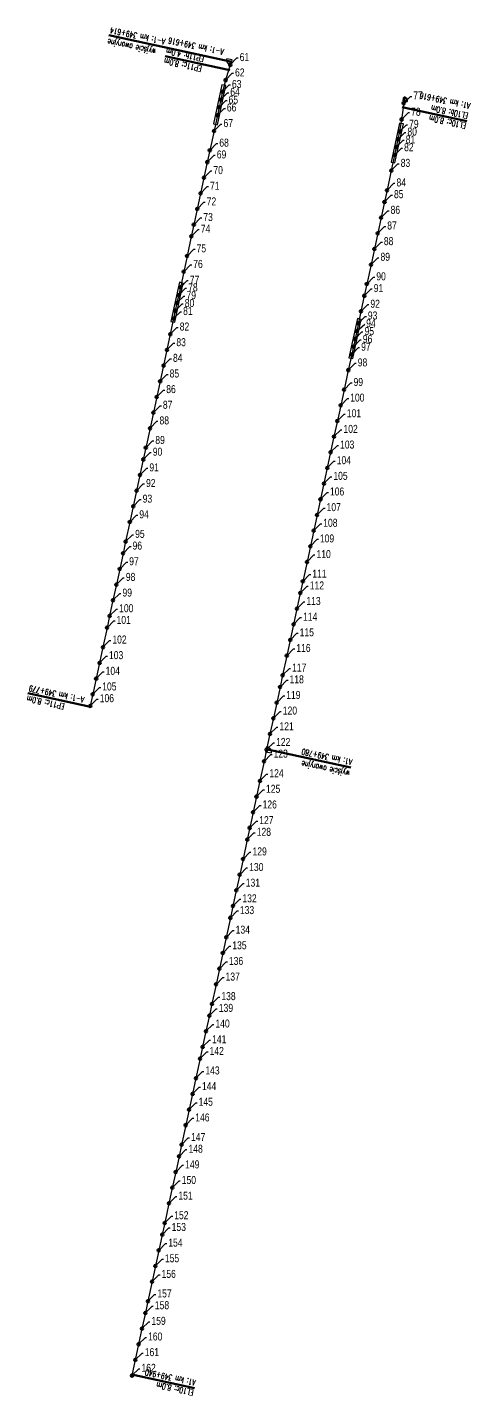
# Model space of a CAD drawing. Header units: metres. Extents: x 7402779 to 7405920, y 5696902 to 5712005.
# Drawn here: x 7405139.1 to 7405249.9, y 5698719.3 to 5699061.2 of the extents above; entities that cross this region are included whole.
import ezdxf

# ---------------------------------------------------------------- set-up
doc = ezdxf.new("R2010")
doc.units = ezdxf.units.M
for name, color, linetype in [('Drzwi ewakuacyjne', 100, 'Continuous'), ('Drzwi ewakuacyjne_opis', 7, 'Continuous'), ('Ekran_akustyczny', 100, 'Continuous'), ('Ekran_akustyczny_4m_opis', 7, 'Continuous'), ('Ekran_akustyczny_8m_opis', 7, 'Continuous'), ('Ekran_akustyczny_pale', 100, 'Continuous'), ('Ekran_akustyczny_pale_opis', 1, 'Continuous'), ('om_konstrukcja', 7, 'Continuous')]:
    doc.layers.add(name, color=color, linetype=linetype)
doc.styles.add('CDMSTYLE', font='CDMSIMPL', dxfattribs={"width": 0.8, "bigfont": 'CDMBIGPL'})
doc.styles.add('simplex 0.60', font='simplex.shx', dxfattribs={"width": 0.6})
doc.dimstyles.new('CDM-ME200MM', dxfattribs={"dimscale": 0.2, "dimtxt": 2.5, "dimasz": 1.5, "dimexe": 1.5, "dimexo": 5, "dimgap": 0.5, "dimtad": 1, "dimdec": 0, "dimlfac": 1000, "dimrnd": 1, "dimzin": 9, "dimtxsty": 'CDMSTYLE', "dimblk": 'OBLIQUE', "dimcen": 2.5, "dimdle": 1.5, "dimclrd": 9, "dimclre": 9, "dimadec": 1, "dimazin": 2, "dimtfac": 1, "dimtdec": 0, "dimtix": 1, "dimtmove": 2, "dimatfit": 3, "dimldrblk": 'NONE', "dimfxl": 1, "dimtvp": 1, "dimtolj": 1, "dimtzin": 0, "dimlwd": 25, "dimlwe": 25, "dimarcsym": 0})

# ---------------------------------------------------------------- blocks, each defined once
blk = doc.blocks.new('Wyjście awaryjne')
at = {"layer": 'Drzwi ewakuacyjne'}
blk.add_lwpolyline([(0, 0), (-1.4, 0, 0.414214), (0, -1.4)], format="xyb", close=True, dxfattribs=at)
blk = doc.blocks.new('_None')
blk = doc.blocks.new('_OBLIQUE')
at = {"color": 0, "linetype": 'ByBlock'}
blk.add_line((-0.5, -0.5), (0.5, 0.5), dxfattribs=at)

msp = doc.modelspace()

# ---------------------------------------------------------------- linework, layer by layer
at = {"layer": 'Drzwi ewakuacyjne', "lineweight": 100}
msp.add_lwpolyline([(7405233.3, 5699043.73), (7405233.11, 5699042.85), (7405233.99, 5699042.66, 0.414214), (7405233.3, 5699043.73)], format="xyb", dxfattribs=at)
at = {"layer": 'Drzwi ewakuacyjne_opis', "lineweight": 100}
for p, q in [((7405159.48, 5699059.23), (7405190.2, 5699052.61)), ((7405219.99, 5698876.22), (7405198.82, 5698880.78))]:
    msp.add_line(p, q, dxfattribs=at)
at = {"layer": 'Ekran_akustyczny', "linetype": 'Continuous', "lineweight": -3}
for points in [[(7405189.8, 5699051.82), (7405188.64, 5699047.99), (7405187.87, 5699045.1), (7405187.44, 5699043.14), (7405187.02, 5699041.19), (7405186.6, 5699039.23), (7405185.76, 5699035.32), (7405184.71, 5699030.43), (7405184.08, 5699027.5), (7405183.23, 5699023.59), (7405182.39, 5699019.68), (7405181.55, 5699015.77), (7405180.71, 5699011.86), (7405180.08, 5699008.93), (7405179.02, 5699004.04), (7405178.18, 5699000.13), (7405177.34, 5698996.22), (7405176.92, 5698994.26), (7405176.5, 5698992.31), (7405176.08, 5698990.35), (7405175.66, 5698988.4), (7405174.81, 5698984.49), (7405173.97, 5698980.58), (7405173.13, 5698976.67), (7405172.29, 5698972.75), (7405171.45, 5698968.84), (7405170.6, 5698964.93), (7405169.76, 5698961.02), (7405168.71, 5698956.14), (7405168.08, 5698953.2), (7405167.23, 5698949.29), (7405166.39, 5698945.38), (7405165.55, 5698941.47), (7405164.71, 5698937.56), (7405163.66, 5698932.67), (7405163.02, 5698929.74), (7405162.18, 5698925.83), (7405161.34, 5698921.92), (7405160.5, 5698918.01), (7405159.66, 5698914.1), (7405159.02, 5698911.17), (7405157.97, 5698906.28), (7405157.13, 5698902.37), (7405156.29, 5698898.46), (7405155.44, 5698894.55), (7405154.81, 5698891.62)], [(7405233.19, 5699042.24), (7405232.66, 5699038.16), (7405232.16, 5699035.15), (7405231.74, 5699033.19), (7405231.32, 5699031.25), (7405230.9, 5699029.29), (7405230.06, 5699025.38), (7405229.01, 5699020.49), (7405228.38, 5699017.56), (7405227.54, 5699013.65), (7405226.69, 5699009.74), (7405225.85, 5699005.83), (7405225.01, 5699001.92), (7405223.96, 5698997.03), (7405223.32, 5698994.1), (7405222.48, 5698990.19), (7405221.85, 5698987.26), (7405221.43, 5698985.3), (7405221.01, 5698983.35), (7405220.59, 5698981.39), (7405220.17, 5698979.43), (7405219.32, 5698975.52), (7405218.27, 5698970.64), (7405217.43, 5698966.73), (7405216.59, 5698962.82), (7405215.75, 5698958.91), (7405214.9, 5698955), (7405214.06, 5698951.08), (7405213.22, 5698947.17), (7405212.38, 5698943.26), (7405211.54, 5698939.35), (7405210.69, 5698935.44), (7405209.85, 5698931.53), (7405209.01, 5698927.62), (7405207.96, 5698922.74), (7405207.32, 5698919.8), (7405206.48, 5698915.89), (7405205.64, 5698911.98), (7405204.8, 5698908.07), (7405203.96, 5698904.16), (7405202.9, 5698899.27), (7405202.27, 5698896.34), (7405201.43, 5698892.43), (7405200.59, 5698888.52), (7405199.75, 5698884.61), (7405198.9, 5698880.7), (7405198.27, 5698877.77), (7405197.22, 5698872.88), (7405196.38, 5698868.97), (7405195.53, 5698865.06), (7405194.69, 5698861.15), (7405194.06, 5698858.21), (7405193.01, 5698853.33), (7405192.17, 5698849.42), (7405191.32, 5698845.51), (7405190.48, 5698841.59), (7405189.85, 5698838.66), (7405188.8, 5698833.78), (7405187.96, 5698829.86), (7405187.11, 5698825.95), (7405186.27, 5698822.04), (7405185.22, 5698817.16), (7405184.59, 5698814.22), (7405183.75, 5698810.31), (7405182.9, 5698806.4), (7405182.27, 5698803.47), (7405181.22, 5698798.58), (7405180.38, 5698794.67), (7405179.53, 5698790.76), (7405178.69, 5698786.85), (7405177.64, 5698781.96), (7405177.01, 5698779.03), (7405176.17, 5698775.12), (7405175.32, 5698771.21), (7405174.48, 5698767.3), (7405173.43, 5698762.41), (7405172.8, 5698759.48), (7405171.96, 5698755.57), (7405171.11, 5698751.66), (7405170.27, 5698747.75), (7405169.22, 5698742.86), (7405168.59, 5698739.93), (7405167.74, 5698736.02), (7405166.9, 5698732.11), (7405166.07, 5698728.19), (7405165.25, 5698724.28)]]:
    msp.add_lwpolyline(points, dxfattribs=at)
at = {"layer": 'Ekran_akustyczny_4m_opis', "lineweight": 100}
msp.add_line((7405173.51, 5699053.99), (7405189.74, 5699050.49), dxfattribs=at)
at = {"layer": 'Ekran_akustyczny_8m_opis', "lineweight": 100}
for p, q in [((7405173.51, 5699053.99), (7405189.74, 5699050.49)), ((7405248.99, 5699037.73), (7405232.76, 5699041.23)), ((7405139.23, 5698894.79), (7405154.87, 5698891.42)), ((7405180.86, 5698721.15), (7405165.21, 5698724.52))]:
    msp.add_line(p, q, dxfattribs=at)
at = {"layer": 'Ekran_akustyczny_pale', "lineweight": 100}
for centre in [(7405189.8, 5699051.82), (7405187.87, 5699045.1), (7405188.64, 5699047.99), (7405187.44, 5699043.14), (7405233.19, 5699042.24), (7405186.6, 5699039.23), (7405187.02, 5699041.19), (7405232.66, 5699038.16), (7405185.76, 5699035.32), (7405232.16, 5699035.15), (7405231.32, 5699031.25), (7405231.74, 5699033.19), (7405184.71, 5699030.43), (7405230.9, 5699029.29), (7405184.08, 5699027.5), (7405230.06, 5699025.38), (7405183.23, 5699023.59), (7405182.39, 5699019.68), (7405228.38, 5699017.56), (7405229.01, 5699020.49), (7405181.55, 5699015.77), (7405180.71, 5699011.86), (7405227.53, 5699013.65), (7405180.08, 5699008.93), (7405226.69, 5699009.74), (7405179.02, 5699004.04), (7405225.85, 5699005.83), (7405225.01, 5699001.92), (7405178.18, 5699000.13), (7405223.96, 5698997.03), (7405176.92, 5698994.26), (7405177.34, 5698996.22), (7405223.32, 5698994.1), (7405176.08, 5698990.35), (7405176.5, 5698992.31), (7405222.48, 5698990.19), (7405175.66, 5698988.4), (7405221.85, 5698987.26), (7405174.81, 5698984.49), (7405221.01, 5698983.35), (7405221.43, 5698985.3), (7405173.97, 5698980.58), (7405220.59, 5698981.39), (7405173.13, 5698976.67), (7405220.17, 5698979.44), (7405219.32, 5698975.52), (7405172.29, 5698972.76), (7405218.27, 5698970.64), (7405171.44, 5698968.84), (7405217.43, 5698966.73), (7405170.6, 5698964.93), (7405216.59, 5698962.82), (7405169.76, 5698961.02), (7405168.71, 5698956.14), (7405215.75, 5698958.91), (7405168.08, 5698953.2), (7405214.9, 5698955), (7405167.23, 5698949.29), (7405214.06, 5698951.09), (7405213.22, 5698947.17), (7405166.39, 5698945.38), (7405212.38, 5698943.26), (7405165.55, 5698941.47), (7405211.53, 5698939.35), (7405164.71, 5698937.56), (7405210.69, 5698935.44), (7405163.66, 5698932.67), (7405163.02, 5698929.74), (7405209.85, 5698931.53), (7405162.18, 5698925.83), (7405209.01, 5698927.62), (7405161.34, 5698921.92), (7405207.96, 5698922.74), (7405207.32, 5698919.8), (7405160.5, 5698918.01), (7405206.48, 5698915.89), (7405159.66, 5698914.1), (7405205.64, 5698911.98), (7405159.02, 5698911.17), (7405157.97, 5698906.28), (7405204.8, 5698908.07), (7405157.13, 5698902.37), (7405203.96, 5698904.16), (7405156.29, 5698898.46), (7405202.9, 5698899.27), (7405155.44, 5698894.55), (7405202.27, 5698896.34), (7405154.81, 5698891.62), (7405201.43, 5698892.43), (7405200.59, 5698888.52), (7405199.74, 5698884.61), (7405198.27, 5698877.77), (7405198.9, 5698880.7), (7405197.22, 5698872.88), (7405196.38, 5698868.97), (7405195.53, 5698865.06), (7405194.69, 5698861.15), (7405194.06, 5698858.21), (7405193.01, 5698853.33), (7405192.17, 5698849.42), (7405191.32, 5698845.51), (7405190.48, 5698841.6), (7405189.85, 5698838.66), (7405188.8, 5698833.77), (7405187.96, 5698829.86), (7405187.11, 5698825.95), (7405186.27, 5698822.04), (7405185.22, 5698817.16), (7405184.59, 5698814.22), (7405183.74, 5698810.31), (7405182.9, 5698806.4), (7405182.27, 5698803.47), (7405181.22, 5698798.58), (7405180.38, 5698794.67), (7405179.53, 5698790.76), (7405178.69, 5698786.85), (7405177.64, 5698781.96), (7405177.01, 5698779.03), (7405176.17, 5698775.12), (7405175.32, 5698771.21), (7405174.48, 5698767.3), (7405173.43, 5698762.41), (7405172.8, 5698759.48), (7405171.95, 5698755.57), (7405171.11, 5698751.66), (7405170.27, 5698747.75), (7405169.22, 5698742.86), (7405168.59, 5698739.93), (7405167.74, 5698736.02), (7405166.9, 5698732.11), (7405166.07, 5698728.19), (7405165.25, 5698724.28)]:
    msp.add_circle(centre, 0.3, dxfattribs=at)
at = {"layer": 'om_konstrukcja', "color": 2, "lineweight": -3, "extrusion": (-0.000328583, 7.07625e-05, 1)}
for points, elevation in [([(7405187.33, 5699046.99), (7405185.22, 5699037.22), (7405186.2, 5699037.01), (7405188.31, 5699046.78)], -2029.94), ([(7405231.71, 5699037.44), (7405229.61, 5699027.66), (7405230.58, 5699027.45), (7405232.69, 5699037.23)], -2029.95), ([(7405176.7, 5698997.63), (7405174.59, 5698987.85), (7405175.57, 5698987.64), (7405177.68, 5698997.42)], -2029.93), ([(7405221.19, 5698988.56), (7405219.08, 5698978.78), (7405220.06, 5698978.57), (7405222.16, 5698988.35)], -2029.95)]:
    msp.add_lwpolyline(points, close=True, dxfattribs=dict(at, elevation=elevation))

# ---------------------------------------------------------------- block references
at = {"layer": 'Drzwi ewakuacyjne', "lineweight": 100, "rotation": 347.9310385932411}
msp.add_blockref('Wyjście awaryjne', (7405190.29, 5699053.05), dxfattribs=at)
at = {"layer": 'Drzwi ewakuacyjne', "lineweight": 100, "xscale": -1, "rotation": 77.84659107056521}
msp.add_blockref('Wyjście awaryjne', (7405198.67, 5698880.1), dxfattribs=at)

# ---------------------------------------------------------------- texts
at = {"layer": 'Drzwi ewakuacyjne_opis', "lineweight": 100, "char_height": 1.5, "rotation": 167.8466, "style": 'simplex 0.60'}
for s, insert, attachment_point in [('A-1: km 349+614', (7405159.92, 5699061.24), 9), ('wyjście awaryjne', (7405159.39, 5699058.81), 9), ('A1: km 349+780', (7405220.42, 5698878.24), 7), ('wyjście awaryjne', (7405219.9, 5698875.8), 7)]:
    msp.add_mtext(s, dxfattribs=dict(at, insert=insert, attachment_point=attachment_point))
at = {"layer": 'Ekran_akustyczny_4m_opis', "lineweight": 100, "char_height": 1.5, "attachment_point": 9, "rotation": 167.8466, "style": 'simplex 0.60'}
for s, insert in [('EP11b: 4.0m', (7405173.95, 5699056.02)), ('A-1: km 349+616', (7405174.52, 5699058.67))]:
    msp.add_mtext(s, dxfattribs=dict(at, insert=insert))
at = {"layer": 'Ekran_akustyczny_8m_opis', "lineweight": 100, "char_height": 1.5, "rotation": 167.8466, "style": 'simplex 0.60'}
for s, insert, attachment_point in [('EP11c: 8.0m', (7405173.42, 5699053.54), 9), ('A1: km 349+616', (7405249.95, 5699042.22), 7), ('EL10c: 8.0m', (7405248.89, 5699037.28), 7), ('EL10b: 8.0m', (7405249.42, 5699039.75), 7), ('A-1: km 349+779', (7405139.66, 5698896.79), 9), ('EP11c: 8.0m', (7405139.09, 5698894.19), 9), ('A1: km 349+940', (7405181.29, 5698723.16), 7), ('EL10c: 8.0m', (7405180.76, 5698720.7), 7)]:
    msp.add_mtext(s, dxfattribs=dict(at, insert=insert, attachment_point=attachment_point))
at = {"layer": 'Ekran_akustyczny_pale_opis', "color": 1, "lineweight": 100, "char_height": 2, "attachment_point": 4, "style": 'CDMSTYLE'}
for s, insert in [('61', (7405192.17, 5699053.74)), ('62', (7405191.01, 5699049.91)), ('64', (7405189.82, 5699045.07)), ('63', (7405190.24, 5699047.02)), ('77', (7405235.56, 5699044.16)), ('66', (7405188.97, 5699041.16)), ('65', (7405189.39, 5699043.11)), ('78', (7405235.03, 5699040.08)), ('67', (7405188.13, 5699037.25)), ('80', (7405234.11, 5699035.12)), ('79', (7405234.53, 5699037.07)), ('68', (7405187.08, 5699032.36)), ('82', (7405233.27, 5699031.22)), ('81', (7405233.69, 5699033.17)), ('69', (7405186.45, 5699029.42)), ('83', (7405232.43, 5699027.31)), ('70', (7405185.6, 5699025.51)), ('71', (7405184.76, 5699021.6)), ('84', (7405231.38, 5699022.42)), ('72', (7405183.92, 5699017.69)), ('85', (7405230.75, 5699019.49)), ('73', (7405183.08, 5699013.78)), ('86', (7405229.9, 5699015.58)), ('74', (7405182.45, 5699010.85)), ('87', (7405229.06, 5699011.66)), ('88', (7405228.22, 5699007.75)), ('75', (7405181.39, 5699005.96)), ('89', (7405227.38, 5699003.84)), ('76', (7405180.55, 5699002.05)), ('77', (7405179.71, 5698998.14)), ('90', (7405226.33, 5698998.96)), ('79', (7405178.87, 5698994.23)), ('78', (7405179.29, 5698996.19)), ('91', (7405225.69, 5698996.02)), ('81', (7405178.03, 5698990.32)), ('80', (7405178.45, 5698992.28)), ('92', (7405224.85, 5698992.11)), ('82', (7405177.18, 5698986.41)), ('94', (7405223.8, 5698987.23)), ('93', (7405224.22, 5698989.18)), ('96', (7405222.96, 5698983.31)), ('95', (7405223.38, 5698985.27)), ('83', (7405176.34, 5698982.5)), ('97', (7405222.54, 5698981.36)), ('84', (7405175.5, 5698978.59)), ('98', (7405221.69, 5698977.45)), ('85', (7405174.66, 5698974.68)), ('99', (7405220.64, 5698972.56)), ('86', (7405173.81, 5698970.77)), ('87', (7405172.97, 5698966.86)), ('100', (7405219.8, 5698968.65)), ('88', (7405172.13, 5698962.95)), ('101', (7405218.96, 5698964.74)), ('102', (7405218.12, 5698960.83)), ('89', (7405171.08, 5698958.06)), ('103', (7405217.27, 5698956.92)), ('90', (7405170.45, 5698955.13)), ('104', (7405216.43, 5698953.01)), ('91', (7405169.6, 5698951.22)), ('105', (7405215.59, 5698949.1)), ('92', (7405168.76, 5698947.31)), ('106', (7405214.75, 5698945.19)), ('93', (7405167.92, 5698943.4)), ('94', (7405167.08, 5698939.49)), ('107', (7405213.9, 5698941.28)), ('108', (7405213.06, 5698937.37)), ('96', (7405165.39, 5698931.67)), ('95', (7405166.03, 5698934.6)), ('109', (7405212.22, 5698933.46)), ('110', (7405211.38, 5698929.55)), ('97', (7405164.55, 5698927.76)), ('111', (7405210.33, 5698924.66)), ('98', (7405163.71, 5698923.85)), ('112', (7405209.69, 5698921.73)), ('99', (7405162.87, 5698919.93)), ('113', (7405208.85, 5698917.82)), ('100', (7405162.03, 5698916.02)), ('101', (7405161.39, 5698913.09)), ('114', (7405208.01, 5698913.91)), ('102', (7405160.34, 5698908.2)), ('115', (7405207.17, 5698910)), ('103', (7405159.5, 5698904.29)), ('116', (7405206.33, 5698906.09)), ('117', (7405205.27, 5698901.2)), ('104', (7405158.66, 5698900.38)), ('118', (7405204.64, 5698898.26)), ('105', (7405157.81, 5698896.47)), ('119', (7405203.8, 5698894.35)), ('106', (7405157.18, 5698893.54)), ('120', (7405202.96, 5698890.44)), ('121', (7405202.11, 5698886.53)), ('122', (7405201.27, 5698882.62)), ('123', (7405200.64, 5698879.69)), ('124', (7405199.59, 5698874.8)), ('125', (7405198.75, 5698870.89)), ('126', (7405197.9, 5698866.98)), ('127', (7405197.06, 5698863.07)), ('128', (7405196.43, 5698860.14)), ('129', (7405195.38, 5698855.25)), ('130', (7405194.54, 5698851.34)), ('131', (7405193.69, 5698847.43)), ('132', (7405192.85, 5698843.52)), ('133', (7405192.22, 5698840.59)), ('134', (7405191.17, 5698835.7)), ('135', (7405190.33, 5698831.79)), ('136', (7405189.48, 5698827.88)), ('137', (7405188.64, 5698823.97)), ('138', (7405187.59, 5698819.08)), ('139', (7405186.96, 5698816.15)), ('140', (7405186.11, 5698812.24)), ('141', (7405185.27, 5698808.33)), ('142', (7405184.64, 5698805.39)), ('143', (7405183.59, 5698800.51)), ('144', (7405182.75, 5698796.6)), ('145', (7405181.9, 5698792.69)), ('146', (7405181.06, 5698788.77)), ('148', (7405179.38, 5698780.95)), ('147', (7405180.01, 5698783.89)), ('149', (7405178.54, 5698777.04)), ('150', (7405177.69, 5698773.13)), ('151', (7405176.85, 5698769.22)), ('152', (7405175.8, 5698764.34)), ('153', (7405175.17, 5698761.4)), ('154', (7405174.32, 5698757.49)), ('155', (7405173.48, 5698753.58)), ('156', (7405172.64, 5698749.67)), ('157', (7405171.59, 5698744.78)), ('158', (7405170.96, 5698741.85)), ('159', (7405170.11, 5698737.94)), ('160', (7405169.27, 5698734.03)), ('161', (7405168.44, 5698730.12)), ('162', (7405167.62, 5698726.2))]:
    msp.add_mtext(s, dxfattribs=dict(at, insert=insert))

# ---------------------------------------------------------------- leaders
at = {"layer": 'Ekran_akustyczny_pale_opis', "color": 1, "lineweight": 100, "annotation_type": 0, "has_hookline": 1, "hookline_direction": 0}
for points, text_width in [([(7405189.8, 5699051.82), (7405191.5, 5699053.53), (7405191.8, 5699053.53)], 1.9), ([(7405188.64, 5699047.99), (7405190.33, 5699049.7), (7405190.63, 5699049.7)], 2.59), ([(7405187.87, 5699045.1), (7405189.56, 5699046.81), (7405189.86, 5699046.81)], 2.59), ([(7405187.02, 5699041.19), (7405188.72, 5699042.9), (7405189.02, 5699042.9)], 2.59), ([(7405187.44, 5699043.14), (7405189.14, 5699044.85), (7405189.44, 5699044.85)], 2.67), ([(7405233.19, 5699042.24), (7405234.89, 5699043.95), (7405235.19, 5699043.95)], 2.59), ([(7405186.6, 5699039.23), (7405188.29, 5699040.94), (7405188.59, 5699040.94)], 2.51), ([(7405232.66, 5699038.16), (7405234.35, 5699039.87), (7405234.65, 5699039.87)], 2.59), ([(7405185.76, 5699035.32), (7405187.45, 5699037.03), (7405187.75, 5699037.03)], 2.59), ([(7405231.74, 5699033.19), (7405233.43, 5699034.91), (7405233.73, 5699034.91)], 2.59), ([(7405232.16, 5699035.15), (7405233.85, 5699036.86), (7405234.15, 5699036.86)], 2.51), ([(7405184.71, 5699030.43), (7405186.4, 5699032.15), (7405186.7, 5699032.15)], 2.59), ([(7405231.32, 5699031.25), (7405233.02, 5699032.96), (7405233.32, 5699032.96)], 1.9), ([(7405184.08, 5699027.5), (7405185.77, 5699029.21), (7405186.07, 5699029.21)], 2.51), ([(7405230.9, 5699029.29), (7405232.59, 5699031), (7405232.89, 5699031)], 2.59), ([(7405183.23, 5699023.59), (7405184.93, 5699025.3), (7405185.23, 5699025.3)], 2.59), ([(7405230.06, 5699025.38), (7405231.75, 5699027.09), (7405232.05, 5699027.09)], 2.59), ([(7405182.39, 5699019.68), (7405184.08, 5699021.39), (7405184.38, 5699021.39)], 1.9), ([(7405229.01, 5699020.49), (7405230.7, 5699022.21), (7405231, 5699022.21)], 2.67), ([(7405228.38, 5699017.56), (7405230.07, 5699019.27), (7405230.37, 5699019.27)], 2.59), ([(7405181.55, 5699015.77), (7405183.24, 5699017.48), (7405183.54, 5699017.48)], 2.59), ([(7405227.53, 5699013.65), (7405229.23, 5699015.36), (7405229.53, 5699015.36)], 2.51), ([(7405180.71, 5699011.86), (7405182.4, 5699013.57), (7405182.7, 5699013.57)], 2.59), ([(7405226.69, 5699009.74), (7405228.38, 5699011.45), (7405228.68, 5699011.45)], 2.59), ([(7405180.08, 5699008.93), (7405181.77, 5699010.64), (7405182.07, 5699010.64)], 2.67), ([(7405225.85, 5699005.83), (7405227.54, 5699007.54), (7405227.84, 5699007.54)], 2.59), ([(7405179.02, 5699004.04), (7405180.71, 5699005.75), (7405181.01, 5699005.75)], 2.59), ([(7405178.18, 5699000.13), (7405179.87, 5699001.84), (7405180.17, 5699001.84)], 2.51), ([(7405225.01, 5699001.92), (7405226.7, 5699003.63), (7405227, 5699003.63)], 2.51), ([(7405177.34, 5698996.22), (7405179.03, 5698997.93), (7405179.33, 5698997.93)], 2.59), ([(7405223.96, 5698997.03), (7405225.65, 5698998.74), (7405225.95, 5698998.74)], 2.59), ([(7405176.5, 5698992.31), (7405178.19, 5698994.02), (7405178.49, 5698994.02)], 2.51), ([(7405176.92, 5698994.26), (7405178.61, 5698995.98), (7405178.91, 5698995.98)], 2.59), ([(7405223.32, 5698994.1), (7405225.02, 5698995.81), (7405225.32, 5698995.81)], 1.9), ([(7405176.08, 5698990.35), (7405177.77, 5698992.06), (7405178.07, 5698992.06)], 2.59), ([(7405222.48, 5698990.19), (7405224.17, 5698991.9), (7405224.47, 5698991.9)], 2.59), ([(7405175.66, 5698988.4), (7405177.35, 5698990.11), (7405177.65, 5698990.11)], 1.9), ([(7405221.85, 5698987.26), (7405223.54, 5698988.97), (7405223.84, 5698988.97)], 2.59), ([(7405174.81, 5698984.49), (7405176.5, 5698986.2), (7405176.8, 5698986.2)], 2.59), ([(7405221.01, 5698983.35), (7405222.7, 5698985.06), (7405223, 5698985.06)], 2.59), ([(7405173.97, 5698980.58), (7405175.66, 5698982.29), (7405175.96, 5698982.29)], 2.59), ([(7405220.17, 5698979.44), (7405221.86, 5698981.15), (7405222.16, 5698981.15)], 2.59), ([(7405220.59, 5698981.39), (7405222.28, 5698983.1), (7405222.58, 5698983.1)], 2.51), ([(7405173.13, 5698976.67), (7405174.82, 5698978.38), (7405175.12, 5698978.38)], 2.67), ([(7405219.32, 5698975.52), (7405221.02, 5698977.24), (7405221.32, 5698977.24)], 2.59), ([(7405172.29, 5698972.76), (7405173.98, 5698974.47), (7405174.28, 5698974.47)], 2.59), ([(7405171.44, 5698968.84), (7405173.14, 5698970.56), (7405173.44, 5698970.56)], 2.51), ([(7405218.27, 5698970.64), (7405219.96, 5698972.35), (7405220.26, 5698972.35)], 2.51), ([(7405170.6, 5698964.93), (7405172.29, 5698966.65), (7405172.59, 5698966.65)], 2.59), ([(7405217.43, 5698966.73), (7405219.12, 5698968.44), (7405219.42, 5698968.44)], 3.81), ([(7405216.59, 5698962.82), (7405218.28, 5698964.53), (7405218.58, 5698964.53)], 3.12), ([(7405169.76, 5698961.02), (7405171.45, 5698962.74), (7405171.75, 5698962.74)], 2.59), ([(7405215.75, 5698958.91), (7405217.44, 5698960.62), (7405217.74, 5698960.62)], 3.81), ([(7405168.71, 5698956.14), (7405170.4, 5698957.85), (7405170.7, 5698957.85)], 2.51), ([(7405214.9, 5698955), (7405216.59, 5698956.71), (7405216.89, 5698956.71)], 3.81), ([(7405168.08, 5698953.2), (7405169.77, 5698954.92), (7405170.07, 5698954.92)], 2.59), ([(7405167.23, 5698949.29), (7405168.93, 5698951.01), (7405169.23, 5698951.01)], 1.9), ([(7405214.06, 5698951.09), (7405215.75, 5698952.8), (7405216.05, 5698952.8)], 3.89), ([(7405166.39, 5698945.38), (7405168.08, 5698947.1), (7405168.38, 5698947.1)], 2.59), ([(7405213.22, 5698947.17), (7405214.91, 5698948.89), (7405215.21, 5698948.89)], 3.81), ([(7405165.55, 5698941.47), (7405167.24, 5698943.19), (7405167.54, 5698943.19)], 2.59), ([(7405212.38, 5698943.26), (7405214.07, 5698944.98), (7405214.37, 5698944.98)], 3.73), ([(7405164.71, 5698937.56), (7405166.4, 5698939.27), (7405166.7, 5698939.27)], 2.67), ([(7405211.53, 5698939.35), (7405213.23, 5698941.07), (7405213.53, 5698941.07)], 3.81), ([(7405210.69, 5698935.44), (7405212.38, 5698937.16), (7405212.68, 5698937.16)], 3.81), ([(7405163.66, 5698932.67), (7405165.35, 5698934.39), (7405165.65, 5698934.39)], 2.59), ([(7405209.85, 5698931.53), (7405211.54, 5698933.25), (7405211.84, 5698933.25)], 3.73), ([(7405163.02, 5698929.74), (7405164.71, 5698931.45), (7405165.01, 5698931.45)], 2.51), ([(7405209.01, 5698927.62), (7405210.7, 5698929.34), (7405211, 5698929.34)], 3.5), ([(7405162.18, 5698925.83), (7405163.87, 5698927.54), (7405164.17, 5698927.54)], 2.59), ([(7405161.34, 5698921.92), (7405163.03, 5698923.63), (7405163.33, 5698923.63)], 2.59), ([(7405207.96, 5698922.74), (7405209.65, 5698924.45), (7405209.95, 5698924.45)], 2.82), ([(7405160.5, 5698918.01), (7405162.19, 5698919.72), (7405162.49, 5698919.72)], 2.51), ([(7405207.32, 5698919.8), (7405209.02, 5698921.52), (7405209.32, 5698921.52)], 3.5), ([(7405159.66, 5698914.1), (7405161.35, 5698915.81), (7405161.65, 5698915.81)], 3.81), ([(7405206.48, 5698915.89), (7405208.17, 5698917.6), (7405208.47, 5698917.6)], 3.5), ([(7405159.02, 5698911.17), (7405160.71, 5698912.88), (7405161.01, 5698912.88)], 3.12), ([(7405205.64, 5698911.98), (7405207.33, 5698913.69), (7405207.63, 5698913.69)], 3.58), ([(7405204.8, 5698908.07), (7405206.49, 5698909.78), (7405206.79, 5698909.78)], 3.5), ([(7405157.97, 5698906.28), (7405159.66, 5698907.99), (7405159.96, 5698907.99)], 3.81), ([(7405203.96, 5698904.16), (7405205.65, 5698905.87), (7405205.95, 5698905.87)], 3.43), ([(7405157.13, 5698902.37), (7405158.82, 5698904.08), (7405159.12, 5698904.08)], 3.81), ([(7405156.29, 5698898.46), (7405157.98, 5698900.17), (7405158.28, 5698900.17)], 3.89), ([(7405202.9, 5698899.27), (7405204.59, 5698900.99), (7405204.89, 5698900.99)], 3.5), ([(7405155.44, 5698894.55), (7405157.14, 5698896.26), (7405157.44, 5698896.26)], 3.81), ([(7405202.27, 5698896.34), (7405203.96, 5698898.05), (7405204.26, 5698898.05)], 3.5), ([(7405154.81, 5698891.62), (7405156.5, 5698893.33), (7405156.8, 5698893.33)], 3.73), ([(7405201.43, 5698892.43), (7405203.12, 5698894.14), (7405203.42, 5698894.14)], 3.43), ([(7405200.59, 5698888.52), (7405202.28, 5698890.23), (7405202.58, 5698890.23)], 3.81), ([(7405199.74, 5698884.61), (7405201.44, 5698886.32), (7405201.74, 5698886.32)], 3.12), ([(7405198.9, 5698880.7), (7405200.59, 5698882.41), (7405200.89, 5698882.41)], 3.81), ([(7405198.27, 5698877.77), (7405199.96, 5698879.48), (7405200.26, 5698879.48)], 3.81), ([(7405197.22, 5698872.88), (7405198.91, 5698874.59), (7405199.21, 5698874.59)], 3.89), ([(7405196.38, 5698868.97), (7405198.07, 5698870.68), (7405198.37, 5698870.68)], 3.81), ([(7405195.53, 5698865.06), (7405197.23, 5698866.77), (7405197.53, 5698866.77)], 3.73), ([(7405194.69, 5698861.15), (7405196.38, 5698862.86), (7405196.68, 5698862.86)], 3.81), ([(7405194.06, 5698858.21), (7405195.75, 5698859.93), (7405196.05, 5698859.93)], 3.81), ([(7405193.01, 5698853.33), (7405194.7, 5698855.04), (7405195, 5698855.04)], 3.73), ([(7405192.17, 5698849.42), (7405193.86, 5698851.13), (7405194.16, 5698851.13)], 3.81), ([(7405191.32, 5698845.51), (7405193.01, 5698847.22), (7405193.31, 5698847.22)], 3.12), ([(7405189.85, 5698838.66), (7405191.54, 5698840.38), (7405191.84, 5698840.38)], 3.81), ([(7405190.48, 5698841.6), (7405192.17, 5698843.31), (7405192.47, 5698843.31)], 3.81), ([(7405188.8, 5698833.77), (7405190.49, 5698835.49), (7405190.79, 5698835.49)], 3.89), ([(7405187.96, 5698829.86), (7405189.65, 5698831.58), (7405189.95, 5698831.58)], 3.81), ([(7405187.11, 5698825.95), (7405188.8, 5698827.67), (7405189.1, 5698827.67)], 3.73), ([(7405186.27, 5698822.04), (7405187.96, 5698823.76), (7405188.26, 5698823.76)], 3.81), ([(7405185.22, 5698817.16), (7405186.91, 5698818.87), (7405187.21, 5698818.87)], 3.81), ([(7405184.59, 5698814.22), (7405186.28, 5698815.94), (7405186.58, 5698815.94)], 3.73), ([(7405183.74, 5698810.31), (7405185.44, 5698812.03), (7405185.74, 5698812.03)], 3.81), ([(7405182.9, 5698806.4), (7405184.59, 5698808.12), (7405184.89, 5698808.12)], 3.12), ([(7405182.27, 5698803.47), (7405183.96, 5698805.18), (7405184.26, 5698805.18)], 3.81), ([(7405181.22, 5698798.58), (7405182.91, 5698800.29), (7405183.21, 5698800.29)], 3.81), ([(7405180.38, 5698794.67), (7405182.07, 5698796.38), (7405182.37, 5698796.38)], 3.89), ([(7405179.53, 5698790.76), (7405181.23, 5698792.47), (7405181.53, 5698792.47)], 3.81), ([(7405178.69, 5698786.85), (7405180.38, 5698788.56), (7405180.68, 5698788.56)], 3.73), ([(7405177.64, 5698781.96), (7405179.33, 5698783.68), (7405179.63, 5698783.68)], 3.81), ([(7405177.01, 5698779.03), (7405178.7, 5698780.74), (7405179, 5698780.74)], 3.81), ([(7405176.17, 5698775.12), (7405177.86, 5698776.83), (7405178.16, 5698776.83)], 3.73), ([(7405175.32, 5698771.21), (7405177.01, 5698772.92), (7405177.31, 5698772.92)], 3.81), ([(7405174.48, 5698767.3), (7405176.17, 5698769.01), (7405176.47, 5698769.01)], 3.12), ([(7405173.43, 5698762.41), (7405175.12, 5698764.12), (7405175.42, 5698764.12)], 3.81), ([(7405172.8, 5698759.48), (7405174.49, 5698761.19), (7405174.79, 5698761.19)], 3.81), ([(7405171.95, 5698755.57), (7405173.65, 5698757.28), (7405173.95, 5698757.28)], 3.89), ([(7405171.11, 5698751.66), (7405172.8, 5698753.37), (7405173.1, 5698753.37)], 3.81), ([(7405170.27, 5698747.75), (7405171.96, 5698749.46), (7405172.26, 5698749.46)], 3.73), ([(7405169.22, 5698742.86), (7405170.91, 5698744.57), (7405171.21, 5698744.57)], 3.81), ([(7405168.59, 5698739.93), (7405170.28, 5698741.64), (7405170.58, 5698741.64)], 3.81), ([(7405167.74, 5698736.02), (7405169.44, 5698737.73), (7405169.74, 5698737.73)], 3.73), ([(7405166.9, 5698732.11), (7405168.59, 5698733.82), (7405168.89, 5698733.82)], 3.81), ([(7405166.07, 5698728.19), (7405167.76, 5698729.91), (7405168.06, 5698729.91)], 3.12), ([(7405165.25, 5698724.28), (7405166.94, 5698725.99), (7405167.24, 5698725.99)], 3.81)]:
    msp.add_leader(points, dimstyle='CDM-ME200MM', override={"dimtxt": 3.5, "dimgap": 0.5, "dimtad": 0, "dimzin": 0, "dimclrd": 1}, dxfattribs=dict(at, text_width=text_width))
at = {"layer": 'Ekran_akustyczny_pale_opis', "color": 1, "lineweight": 100}
msp.add_leader([(7405221.43, 5698985.3), (7405223.42, 5698987.01)], dimstyle='CDM-ME200MM', override={"dimtxt": 3.5, "dimgap": 0.5, "dimtad": 0, "dimzin": 0, "dimclrd": 1}, dxfattribs=at)

doc.saveas('drawing.dxf')
